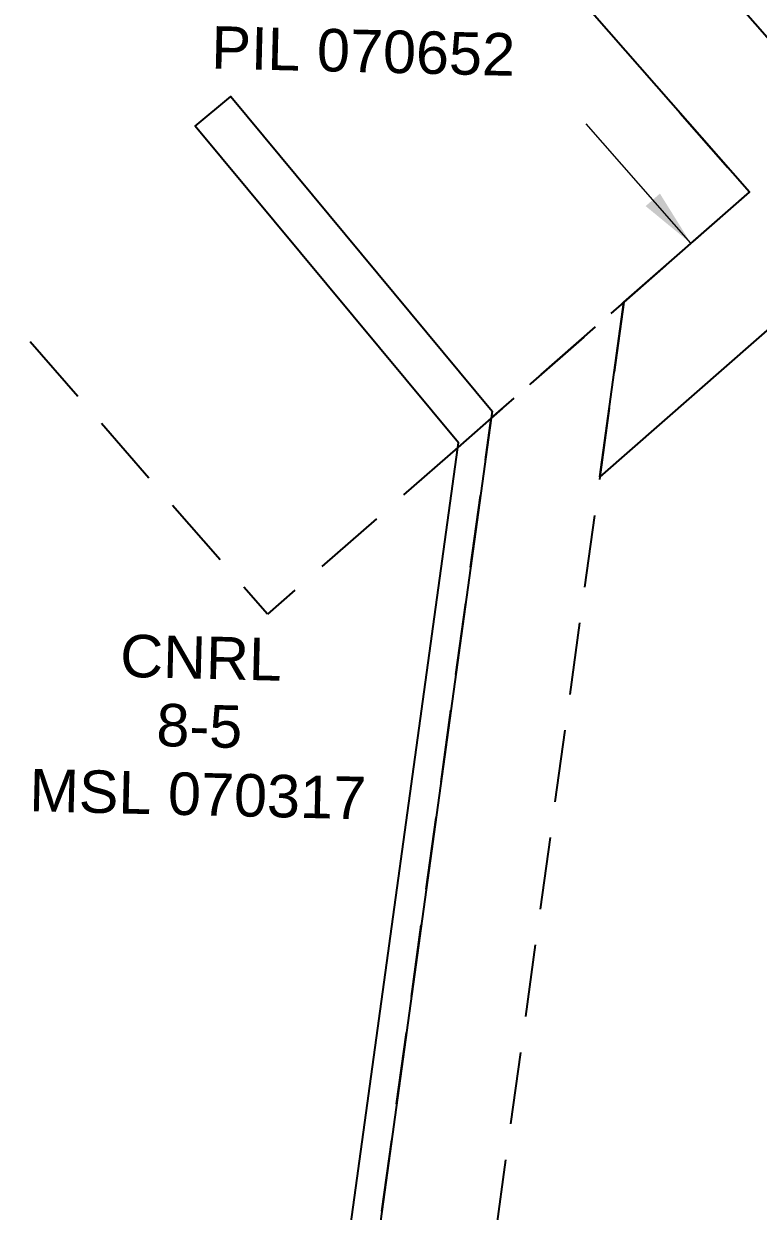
# Model space of a CAD drawing. Extents: x 380192 to 391966, y 6058532 to 6064394.
# Drawn here: x 389645.9 to 389772.9, y 6060683 to 6060888.5 of the extents above; entities that cross this region are included whole.
import ezdxf
from ezdxf.enums import TextEntityAlignment as Align

# ---------------------------------------------------------------- set-up
doc = ezdxf.new("R2010")
doc.units = 0
doc.header["$LTSCALE"] = 5
doc.linetypes.add('foc-ACCESSROAD', pattern=[3.75, 2.5, -1.25])
for name, color, linetype, lineweight in [('C-AR-T', 13, 'Continuous', 9), ('F-RW-T', 190, 'Continuous', 9), ('F-WS-T', 190, 'Continuous', 9)]:
    doc.layers.add(name, color=color, linetype=linetype, lineweight=lineweight)
for name, color, linetype in [('F-AR', 190, 'foc-ACCESSROAD'), ('F-RW', 190, 'Continuous'), ('F-WS', 190, 'foc-ACCESSROAD')]:
    doc.layers.add(name, color=color, linetype=linetype)
doc.styles.add('80CG', font='ARIALN.TTF', dxfattribs={"height": 10})
doc.styles.add('A60', font='arial.ttf', dxfattribs={"height": 7.35})
doc.dimstyles.new('Compass 5 000', dxfattribs={"dimscale": 5, "dimtxt": 9, "dimasz": 2, "dimexe": 0.2, "dimexo": 0.0625, "dimgap": 0.5, "dimtad": 0, "dimtih": 1, "dimtoh": 1, "dimzin": 0, "dimdsep": 46, "dimtxsty": '80CG', "dimcen": 0.1, "dimse1": 1, "dimse2": 1, "dimclrd": 256, "dimclrt": 256, "dimaunit": 1, "dimadec": 4, "dimazin": 0, "dimtfac": 0.06, "dimtofl": 0, "dimtmove": 0, "dimatfit": 1, "dimfxl": 0.2, "dimtolj": 1, "dimtzin": 0, "dimlwd": -1, "dimarcsym": 0})

msp = doc.modelspace()

# ---------------------------------------------------------------- linework, layer by layer
at = {"layer": 'F-AR', "flags": 128}
msp.add_lwpolyline([(389621.04, 6060051.45), (389626.79, 6060093.45), (389630.9, 6060123.53), (389666.19, 6060381.31), (389726.67, 6060820.2), (389733.54, 6060826.22), (389749.62, 6060840.31), (389686, 6060378.59), (389651.02, 6060123.04), (389646.9, 6060092.97), (389641.15, 6060050.98)], dxfattribs=at)
at = {"layer": 'F-RW', "flags": 128}
msp.add_lwpolyline([(389799.54, 6060857.46), (389745.46, 6060810.08), (389749.62, 6060840.31), (389771.33, 6060859.33), (389711.96, 6060927.09), (389738.27, 6060950.15), (389736.87, 6060928.99), (389799.54, 6060857.46)], close=True, dxfattribs=at)
msp.add_lwpolyline([(389616.02, 6060051.57), (389621.76, 6060093.57), (389625.88, 6060123.65), (389661.24, 6060382), (389720.93, 6060815.17), (389721.03, 6060815.93), (389675.52, 6060870.76), (389681.68, 6060875.86), (389726.84, 6060821.46), (389726.67, 6060820.2), (389666.19, 6060381.31), (389630.9, 6060123.53), (389626.79, 6060093.45), (389621.04, 6060051.45)], dxfattribs=at)
at = {"layer": 'F-WS', "flags": 128}
msp.add_lwpolyline([(389720.93, 6060815.17), (389687.98, 6060786.32), (389615.7, 6060869.35), (389698.78, 6060942.13), (389771.33, 6060859.33), (389749.62, 6060840.31), (389733.54, 6060826.22), (389726.67, 6060820.2), (389720.93, 6060815.17)], close=True, dxfattribs=at)

# ---------------------------------------------------------------- texts
at = {"layer": 'F-WS-T', "style": 'A60'}
for s, rotation, p in [('PIL 070652', 358.6028, (389704.47, 6060880.07)), ('CNRL', 358.6038, (389676.43, 6060775.14)), ('8-5', 358.6038, (389676.14, 6060763.33))]:
    msp.add_text(s, height=7.35, rotation=rotation, dxfattribs=at).set_placement(p, align=Align.CENTER)

# ---------------------------------------------------------------- leaders
at = {"layer": 'F-RW-T'}
msp.add_leader([(389761.21, 6060850.47), (389743.09, 6060871.15)], dimstyle='Compass 5 000', override={"dimtxsty": '80CG'}, dxfattribs=at)

# ---------------------------------------------------------------- next in the draw order: texts
at = {"layer": 'C-AR-T', "insert": (389650.43, 6060702.77), "char_height": 7.35, "width": 105.5104, "attachment_point": 3, "rotation": 310.3913, "line_spacing_factor": 0.948, "style": 'A60', "bg_fill": 3, "box_fill_scale": 1.15, "bg_fill_color": 256, "bg_fill_true_color": 256, "bg_fill_transparency": 0}
msp.add_mtext('(NUVISTA) LOC___\\P5.00 WATERLINE R/W', dxfattribs=at)

# ---------------------------------------------------------------- next in the draw order: texts
at = {"layer": 'F-WS-T', "style": 'A60'}
msp.add_text('MSL 070317', height=7.35, rotation=358.6038, dxfattribs=at).set_placement((389675.86, 6060751.53), align=Align.CENTER)

doc.saveas('drawing.dxf')
